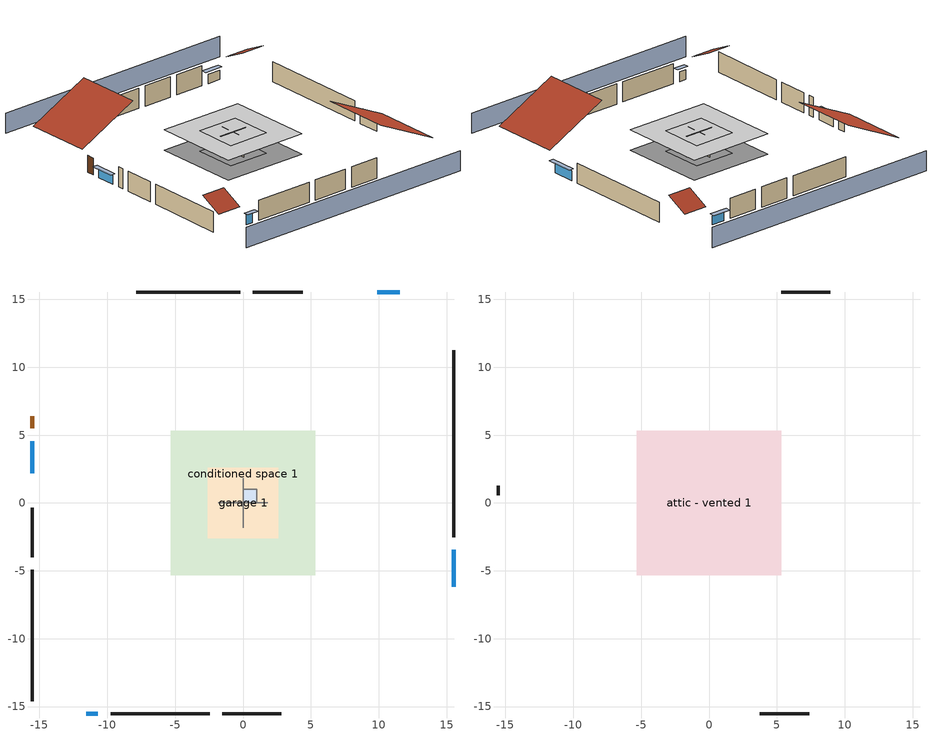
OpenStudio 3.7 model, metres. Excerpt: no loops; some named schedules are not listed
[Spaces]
garage 1
 floor foundation (Slab1 construction): -2.59,-2.59 -2.59,2.59 2.59,2.59 2.59,-2.59 z0
 wall outside (Wall1 construction): -9.76,-15.55 -2.45,-15.55 z0:2.44
 wall outside (Wall2 construction): -15.55,-0.34 -15.55,-4 z0:2.44
 wall outside (Wall12 construction): 4.39,15.55 0.73,15.55 z0:2.44
 wall to conditioned space 1 (Wall5 construction Reversed): 0,-1.83 0,1.83 z0:2.44
 wall to conditioned space 1 (Wall6 construction Reversed): 1.83,0 -1.83,0 z0:2.44
conditioned space 1
 floor foundation (Slab2 construction): -5.34,-5.34 -5.34,5.34 5.34,5.34 5.34,-5.34 z0
 wall outside (Wall3 construction): 15.55,-2.52 15.55,11.26 z0:2.44
 wall outside (Wall4 construction): -1.52,-15.55 2.81,-15.55 z0:2.44
 wall outside (Wall7 construction): -15.55,-4.93 -15.55,-14.62 z0:2.44
 wall outside (Wall8 construction): -0.19,15.55 -7.85,15.55 z0:2.44
 wall outside (AdiabaticWallConstruction): 15.55,-6.18 15.55,-3.45 z0:1.22; -11.57,-15.55 -10.69,-15.55 z0:1.19; -15.55,4.56 -15.55,2.2 z0:1.07; 11.57,15.55 9.88,15.55 z0:1.1
 wall outside (AdiabaticWallConstruction 1): -15.55,6.41 -15.55,5.49 z0:2.03
 window (WindowConstruction): 15.55,-6.18 15.55,-3.45 z0:1.22
 window (WindowConstruction 1): -11.57,-15.55 -10.69,-15.55 z0:1.19
 window (WindowConstruction 2): -15.55,4.56 -15.55,2.2 z0:1.07
 window (WindowConstruction 3): 11.57,15.55 9.88,15.55 z0:1.1
 door (Door): -15.55,6.41 -15.55,5.49 z0:2.03
air source heat pump airloop ret air space
 floor adiabatic (AdiabaticConst): 0,0 0,1 1,1 1,0 z0
 wall adiabatic (AdiabaticConst): 0,1 0,0 1,0 1,1 0,1 z0:1
 ceiling adiabatic (AdiabaticConst): 1,0 1,1 0,1 0,0 z1
attic - vented 1
 floor to garage 1 (Floor1 construction): -2.59,-2.59 -2.59,2.59 2.59,2.59 2.59,-2.59 z2.44
 floor to conditioned space 1 (Floor2 construction Reversed): -5.34,-5.34 -5.34,5.34 5.34,5.34 5.34,-5.34 z2.44
 wall outside (Wall9 construction): 3.74,-15.55 7.37,-15.55 z0:2.44
 wall outside (Wall10 construction): 8.95,15.55 5.32,15.55 z0:2.44
 wall outside (Wall11 construction): -15.55,1.27 -15.55,0.59 z0:2.44
 roof outside (Roof1 construction): 15.55,-7.11,2.44 8,-7.11,6.21 8,-15.55,6.21 15.55,-15.55,2.44
 roof outside (Roof2 construction): -12.5,-15.55,2.44 -12.5,-12.82,3.81 -15.55,-12.82,3.81 -15.55,-15.55,2.44
 roof outside (Roof3 construction): 12.5,15.55,2.44 12.5,12.82,3.81 15.55,12.82,3.81 15.55,15.55,2.44
 roof outside (Roof4 construction): -15.55,7.34,2.44 -8.2,7.34,6.11 -8.2,15.55,6.11 -15.55,15.55,2.44
shading: 15.55,20.12 -15.55,20.12 / -15.55,-20.12 15.55,-20.12 z0:2.44; 15.55,-3.15 15.55,-6.49 16.16,-6.49 16.16,-3.15 z1.52; -10.39,-15.55 -11.87,-15.55 -11.87,-16.16 -10.39,-16.16 z1.49; -15.55,1.9 -15.55,4.87 -16.16,4.87 -16.16,1.9 z1.37; 9.58,15.55 11.87,15.55 11.87,16.16 9.58,16.16 z1.4
[Site]
Tallahassee Regional Ap  Isis_FL_USA: Latitude {deg}=30.38; Longitude {deg}=-84.37; Time Zone {hr}=-5; Elevation {m}=21; Terrain=Suburbs
[Site:GroundTemperature:Shallow]
16.3547, 15.0593, 14.9556, 15.5703, 18.038, 20.4943, 22.6237, 23.9727, 24.0873, 22.9901, 20.915, 18.5341
[Site:WaterMainsTemperature]
Calculation Method=Schedule; Temperature Schedule=mains temperature schedule
[Building]
Building 1
[Material] Roughness=Rough
Name | Thickness {m} | Conductivity {W/m-K} | Density {kg/m3} | Specific Heat {J/kg-K} | Thermal Absorptance | Solar Absorptance | Visible Absorptance
asphalt or fiberglass shingles | 0.00635 | 0.162714 | 1121.4 | 1465.45 | 0.9 | 0.85 | 0.85
roof rigid ins | 0.00281632 | 0.029427 | 32.04 | 1214.23 | 0.9 | 0.7 | 0.7
osb sheathing 0.5 in. | 0.0127 | 0.115458 | 512.64 | 1214.23 | 0.9 | 0.6 | 0.6
vinyl siding | 0.009525 | 0.089435 | 177.822 | 1046.75 | 0.9 | 0.5 | 0.5
osb sheathing 0.5 in. 1 | 0.0127 | 0.115458 | 512.64 | 1214.23 | 0.9 | 0.7 | 0.7
wall stud and cavity | 0.1397 | 0.419005 | 139.0536 | 1170.24 | 0.9 | 0.6 | 0.6
wall stud and cavity 1 | 0.1397 | 0.0950889 | 139.0536 | 1170.24 | 0.9 | 0.7 | 0.7
gypsum board | 0.0127 | 0.160291 | 801 | 837.4 | 0.9 | 0.6 | 0.6
osb sheathing 0.5 in. 2; osb sheathing 0.5 in. 3 | 0.0127 | 0.115458 | 512.64 | 1214.23
wall stud and cavity 2 | 0.1397 | 0.0937203 | 139.0536 | 1170.24 | 0.9 | 0.7 | 0.7
ceiling stud and cavity | 0.1397 | 1.39189 | 65.682 | 1177.47 | 0.9 | 0.7 | 0.7
ceiling loosefill ins | 0.169333 | 0.0480833 | 16.02 | 1046.75 | 0.9 | 0.7 | 0.7
ceiling stud and cavity 1 | 0.1397 | 0.0824711 | 65.682 | 1177.47 | 0.9 | 0.7 | 0.7
concrete 4.0 in. | 0.1016 | 1.803125 | 2242.8 | 837.4 | 0.9 | 0.7 | 0.7
floor covering | 0.0127 | 0.0450781 | 54.468 | 1339.84 | 0.9 | 0.9 | 0.9
wood siding; wood siding 1 | 0.0254 | 0.102417 | 544.68 | 1172.36
wall rigid ins | 0.512978 | 0.029427 | 32.04 | 1214.23 | 0.9 | 0.7 | 0.7
wall stud and cavity 3 | 0.0889 | 0.380278 | 52.3479 | 1209.89 | 0.9 | 0.7 | 0.7
door material | 0.04445 | 0.0612267 | 512.64 | 1214.23 | 0.9 | 0.7 | 0.7
wall stud and cavity 4 | 0.0889 | 0.391764 | 83.0341 | 1211.67 | 0.9 | 0.7 | 0.7
furniture material conditioned space 1; furniture material garage 1 | 0.1524 | 0.115458 | 640.8 | 1214.23 | 0.9 | 0.6 | 0.6
[Construction]
Roof1 construction; Roof2 construction; Roof3 construction; Roof4 construction: asphalt or fiberglass shingles, roof rigid ins, osb sheathing 0.5 in.
Wall1 construction; Wall2 construction: vinyl siding, osb sheathing 0.5 in. 1, wall stud and cavity
Wall3 construction; Wall4 construction: vinyl siding, osb sheathing 0.5 in. 1, wall stud and cavity 1, gypsum board
Wall5 construction Reversed: gypsum board, wall stud and cavity 2, osb sheathing 0.5 in. 2
Wall6 construction Reversed: gypsum board, wall stud and cavity 2, osb sheathing 0.5 in. 3
Wall7 construction; Wall8 construction: vinyl siding, osb sheathing 0.5 in. 3, wall stud and cavity 1, gypsum board
Wall9 construction; Wall10 construction; Wall11 construction; Wall12 construction: vinyl siding, osb sheathing 0.5 in. 3, wall stud and cavity
Floor1 construction: ceiling stud and cavity
Floor2 construction Reversed: gypsum board, ceiling stud and cavity 1, ceiling loosefill ins
Slab1 construction: concrete 4.0 in.
Slab2 construction: concrete 4.0 in., floor covering
WindowConstruction; WindowConstruction 1; WindowConstruction 2; WindowConstruction 3: WindowMaterial
AdiabaticWallConstruction: wood siding, wall rigid ins, wall stud and cavity 3, gypsum board
Door: door material
AdiabaticWallConstruction 1: wood siding 1, wall rigid ins, wall stud and cavity 3, gypsum board
PartitionWallConstruction: gypsum board, wall stud and cavity 4, gypsum board
furniture construction conditioned space 1: furniture material conditioned space 1
furniture construction garage 1: furniture material garage 1
AdiabaticConst: Adiabatic
[WindowMaterial:SimpleGlazingSystem]
WindowMaterial: U-Factor {W/m2-K}=4.76952; Solar Heat Gain Coefficient=0.63
[Material:NoMass]
Adiabatic: Roughness=Rough; Thermal Resistance {m2-K/W}=176.1
[ThermalZone] Multiplier=1; Use Ideal Air Loads=No
Name | Volume {m3} | Thermostat
conditioned space | 278.185 | conditioned space temperature setpoint
attic - vented | 124.583
garage | 65.242
air source heat pump airloop ret air zone | 1
[Sizing:Zone] Zone Cooling Design Supply Air Temperature Input Method=SupplyAirTemperature; Zone Cooling Design Supply Air Temperature {C}=14; Zone Cooling Design Supply Air Temperature Difference {deltaC}=11.11; Zone Heating Design Supply Air Temperature Input Method=SupplyAirTemperature; Zone Heating Design Supply Air Temperature {C}=40; Zone Heating Design Supply Air Temperature Difference {deltaC}=11.11; Zone Cooling Design Supply Air Humidity Ratio {kg-H2O/kg-air}=0.0085; Zone Heating Design Supply Air Humidity Ratio {kg-H2O/kg-air}=0.008; Cooling Design Air Flow Method=DesignDay; Heating Design Air Flow Method=DesignDay; Account for Dedicated Outdoor Air System=No; Dedicated Outdoor Air System Control Strategy=NeutralSupplyAir; Dedicated Outdoor Air Low Setpoint Temperature for Design {C}=autosize; Dedicated Outdoor Air High Setpoint Temperature for Design {C}=autosize; Zone Load Sizing Method=Sensible Load Only No Latent Load; Zone Latent Cooling Design Supply Air Humidity Ratio Input Method=HumidityRatioDifference; Zone Cooling Design Supply Air Humidity Ratio Difference {kgWater/kgDryAir}=0.005; Zone Latent Heating Design Supply Air Humidity Ratio Input Method=HumidityRatioDifference; Zone Humidification Design Supply Air Humidity Ratio Difference {kgWater/kgDryAir}=0.005
attic - vented; air source heat pump airloop ret air zone
[Space] Building Unit=Building Unit 1
Name | Thermal Zone | Volume {m3}
conditioned space 1 | conditioned space | 278.185
attic - vented 1 | attic - vented | 124.583
garage 1 | garage | 65.242
air source heat pump airloop ret air space | air source heat pump airloop ret air zone
[ThermostatSetpoint:DualSetpoint]
conditioned space temperature setpoint: Heating Setpoint Temperature Schedule=heating setpoint; Cooling Setpoint Temperature Schedule=cooling setpoint
[Foundation:Kiva] Wall Height Above Grade {m}=0.1016; Wall Depth Below Slab {m}=0.2032
Name | Initial Indoor Air Temperature {C}
Foundation Kiva 1 | 16.3431
Foundation Kiva 2 | 25.5556
[Foundation:Kiva:Settings]
Soil Conductivity {W/m-K}=1.9041; Soil Density {kg/m3}=1842.3; Soil Specific Heat {J/kg-K}=418.7; Ground Solar Absorptivity=0.9; Ground Thermal Absorptivity=0.9; Ground Surface Roughness {m}=0.03; Far-Field Width {m}=40; Deep-Ground Boundary Condition=ZeroFlux; Deep-Ground Depth {m}=40; Minimum Cell Dimension {m}=0.2; Maximum Cell Growth Coefficient=3; Simulation Timestep=Timestep
[SurfaceProperty:ExposedFoundationPerimeter] Exposed Perimeter Calculation Method=TotalExposedPerimeter
Name | Total Exposed Perimeter {m}
Slab1 | 14.6304
Slab2 | 39.80688
[SurfaceProperty:IncidentSolarMultiplier] Incident Solar Multiplier=1; Incident Solar Multiplier Schedule=trans schedule winter=0.85 summer=0.7
Window1; Window2; Window3; Window4
[InternalMass:Definition] Design Level Calculation Method=SurfaceArea
Name | Construction | Surface Area {m2}
partition wall mass | PartitionWallConstruction | 114.085
furniture mass conditioned space 1 | furniture construction conditioned space 1 | 45.634
furniture mass garage 1 | furniture construction garage 1 | 2.67561
[InternalMass] Multiplier=1
Name | Internal Mass Definition | Space or SpaceType
partition wall mass | partition wall mass | conditioned space 1
furniture mass conditioned space 1 | furniture mass conditioned space 1 | conditioned space 1
furniture mass garage 1 | furniture mass garage 1 | garage 1
[External:File]
External File 1: File=in.schedules.csv
[People:Definition]
occupants: Number of People Calculation Method=People; Number of People {people}=2; Fraction Radiant=0.314171; Sensible Heat Fraction=0.56303; Carbon Dioxide Generation Rate {m3/s-W}=0; Enable ASHRAE 55 Comfort Warnings=No; Mean Radiant Temperature Calculation Type=ZoneAveraged
[People]
occupants: People Definition=occupants; Space or SpaceType=conditioned space 1; Number of People Schedule=occupants; Activity Level Schedule=occupants activity schedule; Multiplier=1
[EnergyManagementSystem:Sensor]
Name | Output Variable or Output Meter Index Key | Output Variable or Output Meter
cool_season | cooling season schedule | Schedule Value
out_pb_s |  | Site Outdoor Air Barometric Pressure
out_wt_s |  | Site Outdoor Air Humidity Ratio
site_vw_s |  | Site Wind Speed
air_source_heat_pump_airloop_AH_MFR_s | Node 6 | System Node Mass Flow Rate
air_source_heat_pump_airloop_AH_VFR_s | Node 6 | System Node Current Density Volume Flow Rate
air_source_heat_pump_airloop_AH_Tout_s | Node 6 | System Node Temperature
air_source_heat_pump_airloop_AH_Wout_s | Node 6 | System Node Humidity Ratio
air_source_heat_pump_airloop_RA_T_s | Node 9 | System Node Temperature
air_source_heat_pump_airloop_Ra_W_s | Node 9 | System Node Humidity Ratio
air_source_heat_pump_airloop_0_DZ_T_s | attic - vented | Zone Air Temperature
air_source_heat_pump_airloop_0_DZ_W_s | attic - vented | Zone Mean Air Humidity Ratio
natural_vent_s | natural vent schedule | Schedule Value
htg_sp_s | heating setpoint | Schedule Value
clg_sp_s | cooling setpoint | Schedule Value
mech_vent_range_fan_0_sch_s | mech vent range fan 0 schedule | Schedule Value
mech_vent_bath_fan_0_sch_s | mech vent bath fan 0 schedule | Schedule Value
clothes_dryer_exhaust_0_sch_s | clothes_dryer | Schedule Value
htg_load_cond |  | Heating:EnergyTransfer:Zone:CONDITIONED SPACE
clg_load_cond |  | Cooling:EnergyTransfer:Zone:CONDITIONED SPACE
htg_load_duct |  | Heating:EnergyTransfer:Zone:AIR SOURCE HEAT PUMP AIRLOOP RET AIR ZONE
clg_load_duct |  | Cooling:EnergyTransfer:Zone:AIR SOURCE HEAT PUMP AIRLOOP RET AIR ZONE
[EnergyManagementSystem:Program]
air_source_heat_pump_supply_fan_disaggregate_program: Set air_source_heat_pump_supply_fan_clg = 0; Set air_source_heat_pump_supply_fan_primary_htg = 0; Set air_source_heat_pump_supply_fan_backup_htg = 0; If air_source_heat_pump_clg_coil_s > 0; Set air_source_heat_pump_supply_fan_clg = air_source_heat_pump_supply_fan_s; ElseIf air_source_heat_pump_htg_coil_s > 0 && (air_source_heat_pump_backup_htg_coil_s > 0); Set air_source_heat_pump_supply_fan_primary_htg = air_source_heat_pump_supply_fan_s * air_source_heat_pump_htg_coil_s / (air_source_heat_pump_htg_coil_s + air_source_heat_pump_backup_htg_coil_s); Set air_source_heat_pump_supply_fan_backup_htg = air_source_heat_pump_supply_fan_s * air_source_heat_pump_backup_htg_coil_s / (air_source_heat_pump_htg_coil_s + air_source_heat_pump_backup_htg_coil_s); ElseIf air_source_heat_pump_htg_coil_s > 0; Set air_source_heat_pump_supply_fan_primary_htg = air_source_heat_pump_supply_fan_s; Else; Set air_source_heat_pump_supply_fan_backup_htg = air_source_heat_pump_supply_fan_s; EndIf
water_heater_EC_adj: Set dhw_e_cons = water_heater_energy + water_heater_on_cycle_parasitic + water_heater_off_cycle_parasitic; Set water_heater_ec_adj_act = 0.0 * dhw_e_cons / 1
air_source_heat_pump_airloop_0_duct_program: Set air_source_heat_pump_airloop_AH_MFR = air_source_heat_pump_airloop_AH_MFR_s; Set air_source_heat_pump_airloop_Fan_RTF = 0; Set air_source_heat_pump_airloop_Fan_RTF = air_source_heat_pump_airloop_Fan_RTF + air_source_heat_pump_airloop_Fan_RTF_s; Set air_source_heat_pump_airloop_Fan_RTF = air_source_heat_pump_airloop_Fan_RTF + air_source_heat_pump_airloop_Fan_RTF_s_1; Set air_source_heat_pump_airloop_AH_VFR = air_source_heat_pump_airloop_AH_VFR_s; Set air_source_heat_pump_airloop_AH_Tout = air_source_heat_pump_airloop_AH_Tout_s; Set air_source_heat_pump_airloop_AH_Wout = air_source_heat_pump_airloop_AH_Wout_s; Set air_source_heat_pump_airloop_RA_T = air_source_heat_pump_airloop_RA_T_s; Set air_source_heat_pump_airloop_Ra_W = air_source_heat_pump_airloop_Ra_W_s; Set air_source_heat_pump_airloop_0_DZ_T = air_source_heat_pump_airloop_0_DZ_T_s; Set air_source_heat_pump_airloop_0_DZ_W = air_source_heat_pump_airloop_0_DZ_W_s; Run air_source_heat_pump_airloop_0_duct_subroutine; Set air_source_heat_pump_airloop_0_SupSensLkToCond_equip_act = air_source_heat_pump_airloop_0_SupSensLkToCond; Set air_source_heat_pump_airloop_0_SupLatLkToCond_equip_act = air_source_heat_pump_airloop_0_SupLatLkToCond; Set air_source_heat_pump_airloop_0_SupCondToLv_equip_act = air_source_heat_pump_airloop_0_SupCondToLv; Set air_source_heat_pump_airloop_0_RetSensLkToRP_equip_act = air_source_heat_pump_airloop_0_RetSensLkToRP; Set air_source_heat_pump_airloop_0_RetLatLkToRP_equip_act = air_source_heat_pump_airloop_0_RetLatLkToRP; Set air_source_heat_pump_airloop_0_RetCondToRP_equip_act = air_source_heat_pump_airloop_0_RetCondToRP; Set air_source_heat_pump_airloop_0_RetCondToDZ_equip_act = air_source_heat_pump_airloop_0_RetCondToDZ; Set air_source_heat_pump_airloop_0_SupCondToDZ_equip_act = air_source_heat_pump_airloop_0_SupCondToDZ; Set air_source_heat_pump_airloop_0_SupSensLkToDZ_equip_act = air_source_heat_pump_airloop_0_SupSensLkToDZ; Set air_source_heat_pump_airloop_0_SupLatLkToDZ_equip_act = air_source_heat_pump_airloop_0_SupLatLkToDZ; Set air_source_heat_pump_airloop_0_ZoneMixDZToCond_mix_act = air_source_heat_pump_airloop_0_ZoneMixDZToCond; Set air_source_heat_pump_airloop_0_ZoneMixCondToDZ_mix_act = air_source_heat_pump_airloop_0_ZoneMixCondToDZ
[ElectricEquipment:Definition] Design Level Calculation Method=EquipmentLevel
Name | Design Level {W} | Fraction Latent | Fraction Radiant | Fraction Lost
ceiling fan | 29.8954 | 0 | 0.558 | 0
clothes washer | 179.691 | 0.03 | 0.162 | 0.7
clothes dryer | 2200 | 0.015 | 0.081 | 0.85
dishwasher | 703.839 | 0.3 | 0.18 | 0.4
fridge | 49.5816 | 0 | 0.6 | 0
fridge 2 | 71.9878 | 0 | 0.6 | 0
cooking range | 918.359 | 0.08 | 0.432 | 0.2
misc plug loads | 230.786 | 0.021 | 0.558 | 0.049
whole house fan; mech vent house fan | 0 | 0 | 0 | 1
mech vent house fan cfis | 0 | 0 | 0 | 0
mech vent range fan 0; mech vent bath fan 0 | 30 | 0 | 0 | 1
[ElectricEquipment]
Name | Electric Equipment Definition | Space or SpaceType | Schedule
ceiling fan | ceiling fan | conditioned space 1 | ceiling_fan
clothes washer | clothes washer | conditioned space 1 | clothes_washer
clothes dryer | clothes dryer | conditioned space 1 | clothes_dryer
dishwasher | dishwasher | conditioned space 1 | dishwasher
fridge | fridge | conditioned space 1 | fridge schedule
fridge 1 | fridge 2 | garage 1 | fridge schedule 1
cooking range | cooking range | conditioned space 1 | cooking_range
misc plug loads | misc plug loads | conditioned space 1 | plug_loads_other
whole house fan | whole house fan | conditioned space 1 | Always On Discrete
mech vent house fan | mech vent house fan | conditioned space 1 | mech vent house fan schedule
mech vent house fan cfis | mech vent house fan cfis | conditioned space 1 | mech vent house fan cfis schedule
mech vent range fan 0 | mech vent range fan 0 | conditioned space 1 | mech vent range fan 0 schedule
mech vent bath fan 0 | mech vent bath fan 0 | conditioned space 1 | mech vent bath fan 0 schedule
[OtherEquipment:Definition] Design Level Calculation Method=EquipmentLevel
Name | Design Level {W} | Fraction Latent | Fraction Radiant | Fraction Lost
water heater energy adjustment1 | 0.01 | 0 | 0 | 1
water sensible | -319.049 | 0 | 0.6 | 0
water latent | 323.729 | 1 | 0 | 0
air_source_heat_pump_airloop_0_SupSensLkToCond equip; air_source_heat_pump_airloop_0_SupCondToLv equip; air_source_heat_pump_airloop_0_RetCondToRP equip; air_source_heat_pump_airloop_0_RetSensLkToRP equip; air_source_heat_pump_airloop_0_SupCondToDZ equip; air_source_heat_pump_airloop_0_RetCondToDZ equip; air_source_heat_pump_airloop_0_SupSensLkToDZ equip; mech vent house fan sensible load equip | 0 | 0 | 0 | 0
air_source_heat_pump_airloop_0_SupLatLkToCond equip; air_source_heat_pump_airloop_0_RetLatLkToRP equip; air_source_heat_pump_airloop_0_SupLatLkToDZ equip; mech vent house fan latent load equip | 0 | 1 | 0 | 0
[OtherEquipment]
Name | Other Equipment Definition | Space or SpaceType | Schedule | Fuel Type
water heater energy adjustment1 | water heater energy adjustment1 | garage 1 | Always On Discrete | Electricity
water sensible | water sensible | conditioned space 1 | hot_water_fixtures | None
water latent | water latent | conditioned space 1 | hot_water_fixtures | None
air_source_heat_pump_airloop_0_SupSensLkToCond equip | air_source_heat_pump_airloop_0_SupSensLkToCond equip | conditioned space 1 | Always On Discrete | None
air_source_heat_pump_airloop_0_SupLatLkToCond equip | air_source_heat_pump_airloop_0_SupLatLkToCond equip | conditioned space 1 | Always On Discrete | None
air_source_heat_pump_airloop_0_SupCondToLv equip | air_source_heat_pump_airloop_0_SupCondToLv equip | conditioned space 1 | Always On Discrete | None
air_source_heat_pump_airloop_0_RetCondToRP equip | air_source_heat_pump_airloop_0_RetCondToRP equip | air source heat pump airloop ret air space | Always On Discrete | None
air_source_heat_pump_airloop_0_RetSensLkToRP equip | air_source_heat_pump_airloop_0_RetSensLkToRP equip | air source heat pump airloop ret air space | Always On Discrete | None
air_source_heat_pump_airloop_0_RetLatLkToRP equip | air_source_heat_pump_airloop_0_RetLatLkToRP equip | air source heat pump airloop ret air space | Always On Discrete | None
air_source_heat_pump_airloop_0_SupCondToDZ equip | air_source_heat_pump_airloop_0_SupCondToDZ equip | attic - vented 1 | Always On Discrete | None
air_source_heat_pump_airloop_0_RetCondToDZ equip | air_source_heat_pump_airloop_0_RetCondToDZ equip | attic - vented 1 | Always On Discrete | None
air_source_heat_pump_airloop_0_SupSensLkToDZ equip | air_source_heat_pump_airloop_0_SupSensLkToDZ equip | attic - vented 1 | Always On Discrete | None
air_source_heat_pump_airloop_0_SupLatLkToDZ equip | air_source_heat_pump_airloop_0_SupLatLkToDZ equip | attic - vented 1 | Always On Discrete | None
mech vent house fan sensible load equip | mech vent house fan sensible load equip | conditioned space 1 | Always On Discrete | None
mech vent house fan latent load equip | mech vent house fan latent load equip | conditioned space 1 | Always On Discrete | None
[WaterUse:Equipment:Definition]
Name | Peak Flow Rate {m3/s}
clothes washer | 1.75145e-06
dishwasher | 4.58888e-06
[Lights:Definition] Design Level Calculation Method=LightingLevel; Fraction Radiant=0.6; Fraction Visible=0.2; Return Air Fraction=0
Name | Lighting Level {W}
interior lighting | 183.162
garage lighting | 8.10097
[Lights] Fraction Replaceable=1
Name | Lights Definition | Space or SpaceType | Schedule
interior lighting | interior lighting | conditioned space 1 | lighting_interior
garage lighting | garage lighting | garage 1 | lighting_garage
[Exterior:Lights:Definition]
exterior lighting: Design Level {W}=9.7263
[Exterior:Lights]
exterior lighting: Exterior Lights Definition=exterior lighting; Schedule=exterior lighting schedule
[ZoneMixing] Schedule=Always On Continuous; Design Flow Rate Calculation Method=Flow/Zone; Design Flow Rate {m3/s}=0
Name | Zone or Space | Source Zone or Space
air_source_heat_pump_airloop_0_ZoneMixDZToCond mix | conditioned space | attic - vented
air_source_heat_pump_airloop_0_ZoneMixCondToDZ mix; whole house fan mix | attic - vented | conditioned space
[SpaceInfiltration:DesignFlowRate] Space or SpaceType=conditioned space 1; Schedule=Always On Discrete; Design Flow Rate Calculation Method=Flow/Space; Design Flow Rate {m3/s}=0
natural vent flow; whole house fan flow; infil flow
[SpaceInfiltration:EffectiveLeakageArea] Schedule=Always On Discrete
Name | Space or SpaceType | Effective Air Leakage Area {cm2} | Stack Coefficient | Wind Coefficient
infil|garage 1 | garage 1 | 203.878 | 0.000129147 | 4.38083e-05
infil|attic - vented 1 | attic - vented 1 | 4694.23 | 0.000432075 | 3.90119e-05
[BuildingUnit]
Building Unit 1
